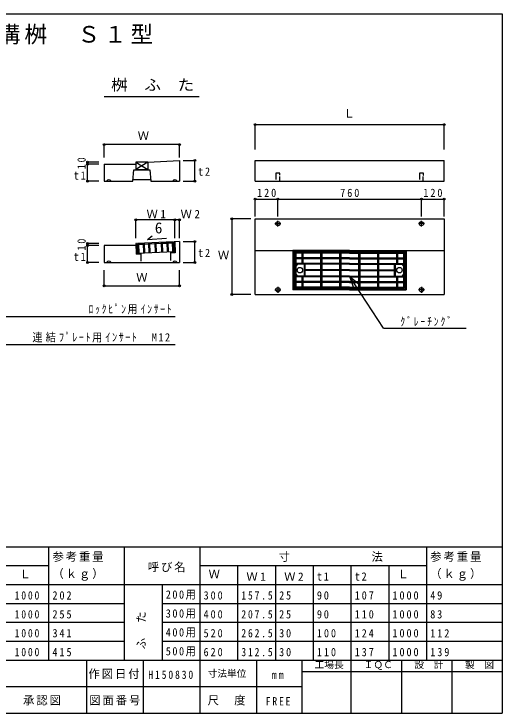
# Model space of a CAD drawing. Units: millimetres, scale not verified. Extents: x -2686 to 2714, y -1854 to 1846.
# Drawn here: x 130 to 2714, y -1854 to 1846 of the extents above; entities that cross this region are included whole.
import ezdxf
from ezdxf.enums import TextEntityAlignment as Align

# ---------------------------------------------------------------- set-up
doc = ezdxf.new("R2010")
doc.units = ezdxf.units.MM
doc.header["$LTSCALE"] = 20
doc.header["$PDMODE"] = 32
doc.header["$PDSIZE"] = 10
doc.linetypes.add('DASHED1', pattern=[1.8, 1.2, -0.6])
doc.linetypes.add('DASHED2', pattern=[3, 2, -1])
doc.layers.add('0-0_通り芯', color=7, linetype='Continuous')
doc.styles.add('ＭＳ ゴシック', font='')
doc.styles.get('ＭＳ ゴシック').set_extended_font_data('MS Gothic')

msp = doc.modelspace()

# ---------------------------------------------------------------- linework, layer by layer
at = {"layer": '0-0_通り芯', "color": 2}
for p, q in [((-2686.45, 1846.35), (2713.55, 1846.35)), ((2713.55, 1846.35), (2713.55, -1853.65)), ((606.91, 1409.44), (1109.69, 1409.44)), ((778.91, 631.39), (774.41, 631.22)), ((774.41, 631.22), (776.58, 574.84)), ((778.91, 631.39), (780.94, 578.57)), ((972.68, 639.74), (784.29, 631.62)), ((784.29, 631.62), (786.31, 578.8)), ((789.29, 631.84), (791.31, 579.02)), ((813.27, 632.87), (815.3, 580.05)), ((818.27, 633.09), (820.3, 580.27)), ((842.49, 634.13), (844.52, 581.31)), ((847.49, 634.35), (849.52, 581.53)), ((876.21, 629.58), (847.72, 628.35)), ((875.98, 635.57), (878.01, 582.76)), ((880.98, 635.79), (883.01, 582.97)), ((909.71, 631.02), (881.21, 629.79)), ((909.48, 637.02), (911.5, 584.2)), ((914.48, 637.23), (916.5, 584.41)), ((938.93, 632.28), (914.71, 631.24)), ((938.7, 638.28), (940.72, 585.46)), ((943.7, 638.49), (945.72, 585.67)), ((967.91, 633.53), (943.93, 632.5)), ((967.68, 639.53), (969.71, 586.71)), ((972.68, 639.74), (974.71, 586.92)), ((972.94, 633.75), (972.91, 633.75)), ((981.8, 640.14), (977.31, 639.94)), ((977.31, 639.94), (979.33, 587.12)), ((981.8, 640.13), (984, 582.8)), ((813.5, 626.88), (789.52, 625.84)), ((842.72, 628.14), (818.5, 627.09)), ((1906.91, 594.09), (1606.91, 594.09)), ((1606.91, 594.09), (1606.91, 386.59)), ((1906.91, 594.09), (2206.91, 594.09)), ((2206.91, 594.09), (2206.91, 386.59)), ((2206.91, 594.09), (2206.91, 386.59)), ((801.48, 575.8), (776.58, 574.84)), ((979.33, 587.12), (780.94, 578.57)), ((801.42, 579.45), (801.48, 577.71)), ((958.85, 586.34), (959.02, 581.84)), ((984, 582.8), (959.02, 581.84)), ((1906.91, 589.59), (1611.41, 589.59)), ((1611.41, 589.59), (1611.41, 391.09)), ((1906.91, 584.59), (1616.41, 584.59)), ((1616.41, 584.59), (1616.41, 396.09)), ((1621.41, 579.59), (1621.41, 401.09)), ((1653.41, 579.59), (1621.41, 579.59)), ((1653.41, 555.59), (1621.41, 555.59)), ((1653.41, 584.59), (1653.41, 521.34)), ((1659.41, 584.59), (1659.41, 521.34)), ((1753.41, 579.59), (1659.41, 579.59)), ((1753.41, 555.59), (1659.41, 555.59)), ((1753.41, 584.59), (1753.41, 396.09)), ((1759.41, 584.59), (1759.41, 396.09)), ((1853.41, 579.59), (1759.41, 579.59)), ((1853.41, 555.59), (1759.41, 555.59)), ((1853.41, 584.59), (1853.41, 396.09)), ((1859.41, 584.59), (1859.41, 396.09)), ((1906.91, 579.59), (1859.41, 579.59)), ((1906.91, 555.59), (1859.41, 555.59)), ((1906.91, 589.59), (2202.41, 589.59)), ((1906.91, 584.59), (2197.41, 584.59)), ((1906.91, 579.59), (1954.41, 579.59)), ((1906.91, 555.59), (1954.41, 555.59)), ((1954.41, 584.59), (1954.41, 396.09)), ((1960.41, 584.59), (1960.41, 396.09)), ((1960.41, 579.59), (2054.41, 579.59)), ((1960.41, 555.59), (2054.41, 555.59)), ((2054.41, 584.59), (2054.41, 396.09)), ((2060.41, 584.59), (2060.41, 396.09)), ((2060.41, 579.59), (2154.41, 579.59)), ((2060.41, 555.59), (2154.41, 555.59)), ((2154.41, 584.59), (2154.41, 521.34)), ((2160.41, 584.59), (2160.41, 521.34)), ((2160.41, 579.59), (2192.41, 579.59)), ((2160.41, 555.59), (2192.41, 555.59)), ((2192.41, 579.59), (2192.41, 401.09)), ((2197.41, 584.59), (2197.41, 396.09)), ((2202.41, 589.59), (2202.41, 391.09)), ((1653.41, 550.59), (1621.41, 550.59)), ((1653.41, 526.34), (1621.41, 526.34)), ((1753.41, 521.34), (1621.41, 521.34)), ((1631.41, 521.34), (1621.41, 511.34)), ((1753.41, 550.59), (1659.41, 550.59)), ((1753.41, 526.34), (1659.41, 526.34)), ((1665.41, 521.34), (1665.41, 459.34)), ((1670.41, 521.34), (1670.41, 459.34)), ((1853.41, 550.59), (1759.41, 550.59)), ((1853.41, 526.34), (1759.41, 526.34)), ((1853.41, 521.34), (1759.41, 521.34)), ((1906.91, 550.59), (1859.41, 550.59)), ((1906.91, 526.34), (1859.41, 526.34)), ((1906.91, 521.34), (1859.41, 521.34)), ((1906.91, 550.59), (1954.41, 550.59)), ((1906.91, 526.34), (1954.41, 526.34)), ((1906.91, 521.34), (1954.41, 521.34)), ((1960.41, 550.59), (2054.41, 550.59)), ((1960.41, 526.34), (2054.41, 526.34)), ((1960.41, 521.34), (2054.41, 521.34)), ((2060.41, 550.59), (2154.41, 550.59)), ((2060.41, 526.34), (2154.41, 526.34)), ((2060.41, 521.34), (2192.41, 521.34)), ((2143.41, 521.34), (2143.41, 459.34)), ((2148.41, 521.34), (2148.41, 459.34)), ((2160.41, 550.59), (2192.41, 550.59)), ((2160.41, 526.34), (2192.41, 526.34)), ((2182.41, 521.34), (2192.41, 511.34)), ((1616.41, 511.34), (1616.41, 469.34)), ((1753.41, 492.84), (1670.41, 492.84)), ((1753.41, 487.84), (1670.41, 487.84)), ((1853.41, 492.84), (1759.41, 492.84)), ((1853.41, 487.84), (1759.41, 487.84)), ((1906.91, 492.84), (1859.41, 492.84)), ((1906.91, 487.84), (1859.41, 487.84)), ((1906.91, 492.84), (1954.41, 492.84)), ((1906.91, 487.84), (1954.41, 487.84)), ((1960.41, 492.84), (2054.41, 492.84)), ((1960.41, 487.84), (2054.41, 487.84)), ((2060.41, 492.84), (2143.41, 492.84)), ((2060.41, 487.84), (2143.41, 487.84)), ((2197.41, 511.34), (2197.41, 469.34)), ((1621.41, 469.34), (1631.41, 459.34)), ((1753.41, 459.34), (1621.41, 459.34)), ((1653.41, 454.34), (1621.41, 454.34)), ((1653.41, 459.34), (1653.41, 396.09)), ((1659.41, 459.34), (1659.41, 396.09)), ((1753.41, 454.34), (1659.41, 454.34)), ((1853.41, 459.34), (1759.41, 459.34)), ((1853.41, 454.34), (1759.41, 454.34)), ((1906.91, 459.34), (1859.41, 459.34)), ((1906.91, 454.34), (1859.41, 454.34)), ((1906.91, 459.34), (1954.41, 459.34)), ((1906.91, 454.34), (1954.41, 454.34)), ((1960.41, 459.34), (2054.41, 459.34)), ((1960.41, 454.34), (2054.41, 454.34)), ((2060.41, 459.34), (2192.41, 459.34)), ((2060.41, 454.34), (2154.41, 454.34)), ((2154.41, 459.34), (2154.41, 396.09)), ((2160.41, 459.34), (2160.41, 396.09)), ((2160.41, 454.34), (2192.41, 454.34)), ((2192.41, 469.34), (2182.41, 459.34)), ((1653.41, 430.09), (1621.41, 430.09)), ((1653.41, 425.09), (1621.41, 425.09)), ((1753.41, 430.09), (1659.41, 430.09)), ((1753.41, 425.09), (1659.41, 425.09)), ((1853.41, 430.09), (1759.41, 430.09)), ((1853.41, 425.09), (1759.41, 425.09)), ((1906.91, 430.09), (1859.41, 430.09)), ((1906.91, 425.09), (1859.41, 425.09)), ((1906.91, 430.09), (1954.41, 430.09)), ((1906.91, 425.09), (1954.41, 425.09)), ((1960.41, 430.09), (2054.41, 430.09)), ((1960.41, 425.09), (2054.41, 425.09)), ((2060.41, 430.09), (2154.41, 430.09)), ((2060.41, 425.09), (2154.41, 425.09)), ((2160.41, 430.09), (2192.41, 430.09)), ((2160.41, 425.09), (2192.41, 425.09)), ((1906.91, 386.59), (1606.91, 386.59)), ((1906.91, 391.09), (1611.41, 391.09)), ((1906.91, 396.09), (1616.41, 396.09)), ((1653.41, 401.09), (1621.41, 401.09)), ((1753.41, 401.09), (1659.41, 401.09)), ((1853.41, 401.09), (1759.41, 401.09)), ((1906.91, 401.09), (1859.41, 401.09)), ((1906.91, 401.09), (1954.41, 401.09)), ((1906.91, 396.09), (2197.41, 396.09)), ((1906.91, 391.09), (2202.41, 391.09)), ((1906.91, 386.59), (2206.91, 386.59)), ((1960.41, 401.09), (2054.41, 401.09)), ((2060.41, 401.09), (2154.41, 401.09)), ((2160.41, 401.09), (2192.41, 401.09)), ((-2686.45, -1573.65), (2713.55, -1573.65)), ((513.55, -1573.65), (513.55, -1853.65)), ((813.55, -1573.65), (813.55, -1853.65)), ((1113.55, -1573.65), (1113.55, -1853.65)), ((1413.55, -1573.65), (1413.55, -1853.65)), ((1653.55, -1573.65), (1653.55, -1853.65)), ((1913.55, -1573.65), (1913.55, -1853.65)), ((2181.55, -1573.65), (2181.55, -1853.65)), ((2447.55, -1573.65), (2447.55, -1853.65)), ((1653.55, -1633.65), (2713.55, -1633.65)), ((-1686.45, -1713.65), (1653.55, -1713.65)), ((-2686.45, -1853.65), (2713.55, -1853.65))]:
    msp.add_line(p, q, dxfattribs=at)
at = {"layer": '0-0_通り芯'}
for p, q in [((1406.91, 1260.52), (2406.91, 1260.52)), ((1406.91, 1128.34), (1406.91, 1260.52)), ((2406.91, 1128.34), (2406.91, 1260.52)), ((1006.91, 1154.65), (606.91, 1154.65)), ((606.91, 1086.71), (606.91, 1154.65)), ((1006.91, 1086.71), (1006.91, 1154.65)), ((579.28, 1061.59), (519.98, 1061.59)), ((519.98, 961.59), (519.98, 1051.59)), ((1025.64, 1071.59), (1088.07, 1071.59)), ((1088.07, 961.59), (1088.07, 1071.59)), ((579.28, 961.59), (519.98, 961.59)), ((1025.64, 961.59), (1088.07, 961.59)), ((1406.91, 867.03), (1526.91, 867.03)), ((1406.91, 774.43), (1406.91, 867.03)), ((2406.91, 774.43), (2406.91, 867.03)), ((774.41, 660.17), (774.41, 757.15)), ((1006.91, 757.15), (981.8, 757.15)), ((1006.91, 660.17), (1006.91, 757.15)), ((1283.78, 761.59), (1283.78, 361.59)), ((1383.18, 761.59), (1283.78, 761.59)), ((579.28, 631.22), (519.98, 631.22)), ((1025.64, 641.22), (1088.07, 641.22)), ((1088.07, 531.22), (1088.07, 641.22)), ((519.98, 531.22), (519.98, 621.22)), ((579.28, 531.22), (519.98, 531.22)), ((1025.64, 531.22), (1088.07, 531.22)), ((606.91, 407.04), (606.91, 489.94)), ((1006.91, 407.04), (1006.91, 489.94)), ((1906.91, 459.19), (1951.43, 418.97)), ((1906.91, 459.19), (1925.36, 402.1)), ((2085.94, 182.52), (1906.91, 459.19)), ((606.91, 407.04), (1006.91, 407.04)), ((1383.18, 361.59), (1283.78, 361.59)), ((4.03, 245.84), (983.02, 245.84)), ((2085.94, 182.52), (2524.04, 182.52)), ((49.03, 96.59), (983.02, 96.59)), ((-2686.45, -973.65), (713.55, -973.65)), ((313.55, -973.65), (313.55, -1573.65)), ((713.55, -973.65), (2713.55, -973.65)), ((713.55, -973.65), (713.55, -1573.65)), ((1113.55, -973.65), (1113.55, -1573.65)), ((2313.55, -973.65), (2313.55, -1573.65)), ((-2086.45, -1073.65), (313.55, -1073.65)), ((313.55, -1073.65), (313.55, -1573.65)), ((1113.55, -1073.65), (2313.55, -1073.65)), ((1313.55, -1073.65), (1313.55, -1573.65)), ((1513.55, -1073.65), (1513.55, -1573.65)), ((1713.55, -1073.65), (1713.55, -1573.65)), ((1913.55, -1073.65), (1913.55, -1573.65)), ((2113.55, -1073.65), (2113.55, -1573.65)), ((-2686.45, -1173.65), (713.55, -1173.65)), ((713.55, -1173.65), (2713.55, -1173.65)), ((913.55, -1173.65), (913.55, -1573.65)), ((-2486.45, -1273.65), (713.55, -1273.65)), ((913.55, -1273.65), (2713.55, -1273.65)), ((-2486.45, -1373.65), (713.55, -1373.65)), ((913.55, -1373.65), (2713.55, -1373.65)), ((-2486.45, -1473.65), (713.55, -1473.65)), ((913.55, -1473.65), (2713.55, -1473.65)), ((-2486.45, -1573.65), (713.55, -1573.65))]:
    msp.add_line(p, q, dxfattribs=at)
at = {"layer": '0-0_通り芯', "color": 3}
for p, q in [((606.91, 1051.59), (774.41, 1051.59)), ((606.91, 1051.59), (606.91, 961.59)), ((839.41, 1061.59), (774.41, 1023.59)), ((774.41, 1061.59), (839.41, 1023.59)), ((774.41, 1061.59), (774.41, 1021.29)), ((839.41, 1061.59), (774.41, 1061.59)), ((839.41, 1061.59), (839.41, 1021.29)), ((1406.91, 961.59), (1406.91, 1071.59)), ((1406.91, 1071.59), (2406.91, 1071.59)), ((2406.91, 961.59), (2406.91, 1071.59)), ((758.91, 961.59), (763.91, 1021.29)), ((763.91, 1021.29), (849.91, 1021.29)), ((774.41, 1023.59), (839.41, 1023.59)), ((849.91, 1021.29), (854.91, 961.59)), ((759.66, 970.59), (854.15, 970.59)), ((606.91, 961.59), (758.91, 961.59)), ((854.91, 961.59), (1006.91, 961.59)), ((1406.91, 961.59), (2406.91, 961.59)), ((1406.91, 761.59), (2406.91, 761.59)), ((1406.91, 361.59), (1406.91, 761.59)), ((1526.91, 721.09), (1526.91, 752.1)), ((2286.91, 721.09), (2286.91, 752.1)), ((2406.91, 761.59), (2406.91, 361.59)), ((1511.41, 736.59), (1542.41, 736.59)), ((2302.41, 736.59), (2271.41, 736.59)), ((861.99, 670.81), (836.6, 651.21)), ((937.86, 657.26), (836.6, 651.21)), ((1006.91, 641.22), (981.8, 640.14)), ((1006.91, 641.22), (1006.91, 531.22)), ((606.91, 621.22), (606.91, 531.22)), ((774.91, 621.22), (606.91, 621.22)), ((1406.91, 594.09), (2406.91, 594.09)), ((606.91, 531.22), (620.02, 531.22)), ((620.02, 531.22), (993.81, 531.22)), ((993.81, 531.22), (1006.91, 531.22)), ((1511.41, 386.59), (1542.41, 386.59)), ((1526.91, 402.1), (1526.91, 371.09)), ((2302.41, 386.59), (2271.41, 386.59)), ((2286.91, 402.1), (2286.91, 371.09)), ((1406.91, 361.59), (2406.91, 361.59))]:
    msp.add_line(p, q, dxfattribs=at)
at = {"layer": '0-0_通り芯', "color": 2, "linetype": 'DASHED2'}
for p, q in [((801.48, 577.71), (801.48, 531.22)), ((959.02, 581.84), (959.02, 531.22))]:
    msp.add_line(p, q, dxfattribs=at)
at = {"layer": '0-0_通り芯'}
for points in [[(579.28, 1051.59), (519.98, 1051.59), (519.98, 1061.59)], [(1526.91, 774.43), (1526.91, 867.03), (2286.91, 867.03)], [(2286.91, 774.43), (2286.91, 867.03), (2406.91, 867.03)], [(981.8, 660.17), (981.8, 757.15), (774.41, 757.15)], [(579.28, 621.22), (519.98, 621.22), (519.98, 631.22)]]:
    msp.add_lwpolyline(points, dxfattribs=at)
at = {"layer": '0-0_通り芯', "color": 3}
msp.add_lwpolyline([(839.41, 1061.59), (1006.91, 1071.59), (1006.91, 961.59)], dxfattribs=at)
at = {"layer": '0-0_通り芯', "color": 3, "linetype": 'DASHED1'}
for points in [[(1536.91, 961.59), (1536.91, 993.59), (1537.91, 993.59), (1537.91, 1003.59), (1515.91, 1003.59), (1515.91, 993.59), (1516.91, 993.59), (1516.91, 961.59)], [(2296.91, 961.59), (2296.91, 993.59), (2297.91, 993.59), (2297.91, 1003.59), (2275.91, 1003.59), (2275.91, 993.59), (2276.91, 993.59), (2276.91, 961.59)]]:
    msp.add_lwpolyline(points, dxfattribs=at)
at = {"layer": '0-0_通り芯', "color": 3}
for centre in [(1526.91, 736.59), (2286.91, 736.59), (1526.91, 386.59), (2286.91, 386.59)]:
    msp.add_circle(centre, 11, dxfattribs=at)
at = {"layer": '0-0_通り芯', "color": 2}
for centre in [(1643.41, 490.34), (2170.41, 490.34)]:
    msp.add_circle(centre, 14.5, dxfattribs=at)
at = {"layer": '0-0_通り芯', "color": 3}
for centre in [(631.91, 954.99), (981.91, 954.99), (631.91, 524.62), (981.91, 524.62)]:
    msp.add_arc(centre, 13.6, 29.03, 150.96999, dxfattribs=at)
at = {"layer": '0-0_通り芯'}
for p in [(1406.91, 1260.52), (2406.91, 1260.52), (606.91, 1154.65), (1006.91, 1154.65), (1088.07, 1071.59), (519.98, 1061.59), (519.98, 1051.59), (519.98, 961.59), (1088.07, 961.59), (1406.91, 867.03), (1526.91, 867.03), (2286.91, 867.03), (2406.91, 867.03), (774.41, 757.15), (981.8, 757.15), (1006.91, 757.15), (1283.78, 761.59), (519.98, 631.22), (1088.07, 641.22), (519.98, 621.22), (519.98, 531.22), (1088.07, 531.22), (606.91, 407.04), (1006.91, 407.04), (1283.78, 361.59)]:
    msp.add_point(p, dxfattribs=at)

# ---------------------------------------------------------------- texts
at = {"layer": '0-0_通り芯', "style": 'ＭＳ ゴシック', "width": 1.1}
msp.add_text('桝\u3000ふ\u3000た', height=58.65, dxfattribs=at).set_placement((643.88, 1424.23), align=Align.BOTTOM_LEFT)
at = {"layer": '0-0_通り芯', "style": 'ＭＳ ゴシック'}
for s, height, p in [('Ｌ', 43.99, (1874.9, 1285.16)), ('Ｗ', 43.99, (784.92, 1167)), ('6', 58.65, (875.61, 667.37)), ('Ｗ', 43.99, (1209.33, 534.62)), ('Ｗ', 43.99, (776.91, 417.04)), ('Ｌ', 43.99, (160.1, -1153.65)), ('Ｗ', 43.99, (1160.1, -1153.65)), ('Ｌ', 43.99, (2160.1, -1153.65))]:
    msp.add_text(s, height=height, dxfattribs=at).set_placement(p, align=Align.BOTTOM_LEFT)
at = {"layer": '0-0_通り芯', "color": 4, "style": 'ＭＳ ゴシック'}
for s, p in [('工場長', (1721.44, -1627.16)), ('ＩＱＣ', (1981.44, -1627.16)), ('設\u3000計', (2249.44, -1627.16)), ('製\u3000図', (2517.45, -1627.16)), ('寸法単位', (1155.3, -1673.65))]:
    msp.add_text(s, height=36.66, dxfattribs=at).set_placement(p, align=Align.BOTTOM_LEFT)
at = {"layer": '0-0_通り芯', "color": 3, "insert": (-1078.77, 1684.65), "char_height": 87.98, "attachment_point": 7, "style": 'ＭＳ ゴシック'}
msp.add_mtext('\\T1.17;マルチスリット側溝桝\u3000Ｓ１型', dxfattribs=at)
at = {"layer": '0-0_通り芯', "char_height": 43.99, "attachment_point": 7, "rotation": 90, "style": 'ＭＳ ゴシック'}
for s, insert in [('\\T1.36;\\W0.9;10', (509.98, 1024.09)), ('\\T1.36;\\W0.9;10', (509.98, 593.72)), ('\\T1.17;ふ\u3000た', (827.71, -1516.04))]:
    msp.add_mtext(s, dxfattribs=dict(at, insert=insert))
at = {"layer": '0-0_通り芯', "char_height": 43.99, "attachment_point": 7, "style": 'ＭＳ ゴシック'}
for s, insert in [('\\T1.36;\\W0.9;t1', (446.01, 968.9)), ('\\T1.36;\\W0.9;t2', (1104.43, 989.53)), ('\\T1.38;\\W0.9;120', (1416.91, 877.03)), ('\\T1.38;\\W0.9;760', (1856.91, 877.03)), ('\\T1.38;\\W0.9;120', (2296.91, 877.03)), ('\\T1.22;Ｗ1', (831.5, 765.3)), ('\\T1.22;Ｗ2', (1011.61, 765.3)), ('\\T1.36;\\W0.9;t2', (1104.43, 559.17)), ('\\T1.36;\\W0.9;t1', (446.02, 538.54)), ('\\T1.35;\\W0.85;ﾛｯｸﾋﾟﾝ用ｲﾝｻｰﾄ', (525.29, 256.91)), ('\\T1.39;\\W0.85;ｸﾞﾚｰﾁﾝｸﾞ', (2175.32, 193.6)), ('\\T1.3;\\W0.9;連結ﾌﾟﾚｰﾄ用ｲﾝｻｰﾄ\u3000M12', (227.58, 107.67)), ('\\T1.17;参考重量', (333.55, -1053.65)), ('\\T1.17;寸\u3000\u3000\u3000\u3000\u3000\u3000法', (1531.32, -1053.65)), ('\\T1.17;参考重量', (2333.55, -1053.65)), ('\\T1.17;呼び名', (838.2, -1108.26)), ('\\T1.17;（ｋｇ）', (333.55, -1153.65)), ('\\T1.22;Ｗ1', (1360.1, -1153.65)), ('\\T1.22;Ｗ2', (1560.1, -1153.65)), ('\\T1.36;\\W0.9;t2', (1933.55, -1153.65)), ('\\T1.17;（ｋｇ）', (2333.55, -1153.65)), ('\\T1.36;\\W0.9;t1', (1733.55, -1153.65)), ('\\T1.38;\\W0.85;1000', (133.55, -1253.65)), ('\\T1.38;\\W0.9;202', (333.55, -1253.65)), ('\\T1.3;\\W0.9;200用', (933.55, -1253.65)), ('\\T1.38;\\W0.9;300', (1133.55, -1253.65)), ('\\T1.38;\\W0.85;157.5', (1333.55, -1253.65)), ('\\T1.36;\\W0.9;25', (1533.55, -1253.65)), ('\\T1.36;\\W0.9;90', (1733.55, -1253.65)), ('\\T1.38;\\W0.9;107', (1933.55, -1253.65)), ('\\T1.38;\\W0.9;1000', (2133.55, -1253.65)), ('\\T1.36;\\W0.9;49', (2333.55, -1253.65)), ('\\T1.38;\\W0.85;1000', (133.55, -1353.65)), ('\\T1.38;\\W0.9;255', (333.55, -1353.65)), ('\\T1.3;\\W0.9;300用', (933.55, -1353.65)), ('\\T1.38;\\W0.9;400', (1133.55, -1353.65)), ('\\T1.38;\\W0.85;207.5', (1333.55, -1353.65)), ('\\T1.36;\\W0.9;25', (1533.55, -1353.65)), ('\\T1.36;\\W0.9;90', (1733.55, -1353.65)), ('\\T1.38;\\W0.9;110', (1933.55, -1353.65)), ('\\T1.38;\\W0.9;1000', (2133.55, -1353.65)), ('\\T1.36;\\W0.9;83', (2333.55, -1353.65)), ('\\T1.3;\\W0.9;400用', (933.55, -1453.65)), ('\\T1.38;\\W0.85;1000', (133.55, -1453.65)), ('\\T1.38;\\W0.9;341', (333.55, -1453.65)), ('\\T1.38;\\W0.9;520', (1133.55, -1453.65)), ('\\T1.38;\\W0.85;262.5', (1333.55, -1453.65)), ('\\T1.36;\\W0.9;30', (1533.55, -1453.65)), ('\\T1.38;\\W0.9;100', (1733.55, -1453.65)), ('\\T1.38;\\W0.9;124', (1933.55, -1453.65)), ('\\T1.38;\\W0.9;1000', (2133.55, -1453.65)), ('\\T1.38;\\W0.9;112', (2333.55, -1453.65)), ('\\T1.38;\\W0.85;1000', (133.55, -1553.65)), ('\\T1.38;\\W0.9;415', (333.55, -1553.65)), ('\\T1.3;\\W0.9;500用', (933.55, -1553.65)), ('\\T1.38;\\W0.9;620', (1133.55, -1553.65)), ('\\T1.38;\\W0.85;312.5', (1333.55, -1553.65)), ('\\T1.36;\\W0.9;30', (1533.55, -1553.65)), ('\\T1.38;\\W0.9;110', (1733.55, -1553.65)), ('\\T1.38;\\W0.9;137', (1933.55, -1553.65)), ('\\T1.38;\\W0.9;1000', (2133.55, -1553.65)), ('\\T1.38;\\W0.9;139', (2333.55, -1553.65)), ('\\T1.17;作図日付', (524.26, -1673.65)), ('\\T1.39;\\W0.85;H150830', (841.14, -1673.65)), ('\\T1.36;\\W0.9;mm', (1493.86, -1673.65)), ('\\T1.17;承認図', (177.93, -1813.65)), ('\\T1.17;図面番号', (528.31, -1813.65)), ('\\T1.17;尺\u3000度', (1155.3, -1813.65)), ('\\T1.38;\\W0.85;FREE', (1462.75, -1813.65))]:
    msp.add_mtext(s, dxfattribs=dict(at, insert=insert))

doc.saveas('drawing.dxf')
